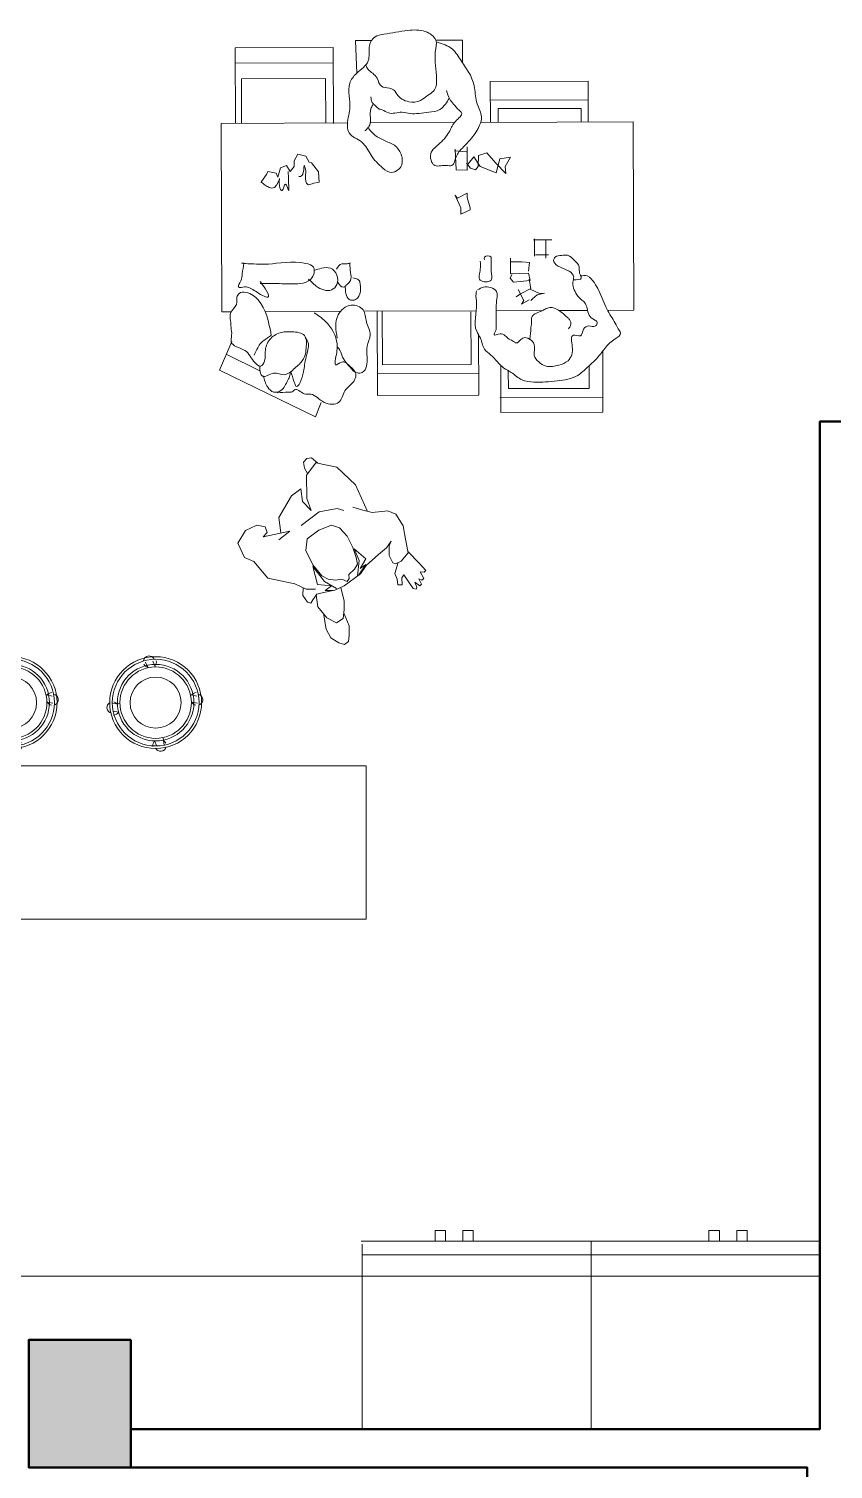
# Model space of a CAD drawing. Header units: millimetres. Extents: x 2508 to 2607, y 837 to 997.
# Drawn here: x 2551.62 to 2554.78, y 849.12 to 854.76 of the extents above; entities that cross this region are included whole.
import ezdxf

# ---------------------------------------------------------------- set-up
doc = ezdxf.new("R2010")
doc.units = ezdxf.units.MM
for name, color, linetype, lineweight in [('COLUMNAS', 255, 'Continuous', 50), ('MOBILIARIO', 181, 'Continuous', 9), ('PAREDES', 7, 'Continuous', 50), ('PERSONAS', 151, 'Continuous', 0)]:
    doc.layers.add(name, color=color, linetype=linetype, lineweight=lineweight)

# ---------------------------------------------------------------- blocks, each defined once
blk = doc.blocks.new('A$C645E06D5')
for p, q in [((-0.09, 0.11), (-0.1, 0.13)), ((0.09, 0.11), (0.11, 0.13)), ((-0.11, 0.09), (-0.12, 0.11)), ((0.12, 0.09), (0.13, 0.11)), ((-0.11, -0.09), (-0.12, -0.11)), ((-0.09, -0.11), (-0.1, -0.13)), ((0.09, -0.11), (0.11, -0.13)), ((0.12, -0.09), (0.13, -0.11))]:
    blk.add_line(p, q)
for radius in [0.18, 0.17, 0.15, 0.14, 0.1]:
    blk.add_circle((0, 0), radius)
for centre, radius, start, end in [((-0.11, 0.12), 0.0224, 63.4349, 206.5651), ((-0.11, 0.12), 0.0224, 333.4349, 26.5651), ((0.12, 0.12), 0.0224, 153.4349, 206.5651), ((0.12, 0.12), 0.0224, 333.4349, 116.5651), ((-0.11, 0.12), 0.0283, 225, 270), ((0.12, 0.12), 0.03, 270, 315), ((-0.11, -0.12), 0.0224, 153.4349, 296.5651), ((-0.11, -0.12), 0.0283, 90, 135), ((-0.11, -0.12), 0.0224, 333.4349, 26.5651), ((0.12, -0.12), 0.0224, 153.4349, 206.5651), ((0.12, -0.12), 0.0224, 243.4349, 26.5651), ((0.12, -0.12), 0.03, 45, 90)]:
    blk.add_arc(centre, radius, start, end)
blk = doc.blocks.new('dining_6')
for p, q in [((1.0852, 0.5248), (1.2538, 0.5248)), ((1.0852, 0.5248), (1.0852, 0.3808)), ((1.6642, 0.5248), (1.7651, 0.5248)), ((1.7651, 0.5248), (1.7589, 0.3166)), ((2.5327, 0.4815), (1.908, 0.4815)), ((1.908, 0.4815), (1.908, -0.0026)), ((2.5327, 0.0007), (2.5327, 0.4815)), ((1.908, 0.384), (2.5327, 0.384)), ((2.4936, 0.2833), (1.9568, 0.2833)), ((1.9568, 0.2833), (1.9568, 0)), ((2.4936, 0.2833), (2.4936, 0)), ((0.2851, 0.2612), (0.9084, 0.2612)), ((0.2851, 0.2612), (0.2851, 0)), ((0.9084, 0.2612), (0.9084, 0)), ((0.9084, 0.1412), (0.2851, 0.1412)), ((0, -1.2), (0, 0)), ((0, 0), (0.9711, 0)), ((0.8585, 0.0877), (0.3308, 0.0877)), ((0.3308, 0.0877), (0.3308, 0)), ((0.8585, 0.0877), (0.8585, 0)), ((1.1379, 0), (1.6736, 0)), ((1.8188, 0), (2.6227, 0)), ((2.6227, 0), (2.6227, -1.2)), ((1.0574, -0.3044), (1.0574, -0.1557)), ((1.137, -0.1799), (1.0608, -0.1868)), ((1.1335, -0.1695), (1.1266, -0.3009)), ((0.7804, -0.2214), (0.8151, -0.2802)), ((0.8497, -0.2318), (0.7804, -0.2214)), ((0.8116, -0.3251), (0.8739, -0.2594)), ((0.8739, -0.3217), (0.8497, -0.2318)), ((0.8739, -0.2594), (0.9328, -0.1937)), ((0.9328, -0.1937), (0.9847, -0.211)), ((1.0158, -0.2179), (0.9743, -0.2802)), ((0.9847, -0.211), (0.9881, -0.2802)), ((1.0504, -0.2629), (1.0158, -0.2179)), ((1.0366, -0.2905), (1.0608, -0.2594)), ((2.0491, -0.2531), (2.0041, -0.3118)), ((2.063, -0.2496), (2.0491, -0.2531)), ((2.0838, -0.2116), (2.063, -0.2496)), ((2.1357, -0.1977), (2.0838, -0.2116)), ((2.1599, -0.2392), (2.1357, -0.1977)), ((2.1599, -0.2773), (2.1599, -0.2392)), ((2.2084, -0.2703), (2.1841, -0.3084)), ((2.2465, -0.2842), (2.2084, -0.2703)), ((0.8151, -0.2802), (0.8116, -0.3251)), ((0.9743, -0.2802), (0.8739, -0.3217)), ((0.9881, -0.2802), (1.0054, -0.3009)), ((1.0054, -0.3009), (1.0366, -0.2905)), ((1.1266, -0.3009), (1.0574, -0.3044)), ((2.0041, -0.3118), (2.0007, -0.3775)), ((2.1841, -0.3084), (2.1599, -0.2773)), ((2.2638, -0.343), (2.2465, -0.2842)), ((2.2741, -0.3188), (2.2638, -0.343)), ((2.3261, -0.3084), (2.2741, -0.3188)), ((2.3365, -0.3257), (2.3261, -0.3084)), ((2.3676, -0.3706), (2.3365, -0.3257)), ((1.0574, -0.4496), (1.1197, -0.4807)), ((1.0574, -0.4772), (1.0574, -0.4496)), ((2.0007, -0.3775), (2.0457, -0.3844)), ((1.0401, -0.5429), (1.0574, -0.4772)), ((1.0401, -0.5568), (1.0401, -0.5429)), ((1.1301, -0.4738), (1.0989, -0.5429)), ((1.0989, -0.5429), (1.0989, -0.5844)), ((1.1197, -0.4807), (1.137, -0.4634)), ((1.0989, -0.5844), (1.0401, -0.5568)), ((0.6375, -0.7484), (0.52, -0.7484)), ((0.52, -0.7484), (0.558, -0.7484)), ((0.558, -0.7484), (0.558, -0.8661)), ((0.6306, -0.7415), (0.6306, -0.8523)), ((0.6237, -0.8454), (0.5407, -0.8454)), ((0.7107, -0.8891), (0.6622, -0.8926)), ((0.6622, -0.8926), (0.6692, -0.948)), ((0.7833, -0.8891), (0.7107, -0.8891)), ((0.7833, -0.8649), (0.7833, -0.9653)), ((0.6657, -0.9999), (0.6553, -1.0588)), ((0.6692, -0.9618), (0.6588, -1.0068)), ((0.6588, -1.0068), (0.766, -1.0172)), ((0.7833, -0.9653), (0.6692, -0.9618)), ((0.766, -1.0172), (0.7867, -0.993)), ((0.7867, -0.993), (0.7763, -0.9688)), ((0.6, -1.0899), (0.5689, -1.0899)), ((0.5689, -1.0899), (0.6138, -1.1003)), ((0.6588, -1.0622), (0.6, -1.0899)), ((0.6138, -1.1003), (0.645, -1.1245)), ((0.6553, -1.0588), (0.721, -1.0934)), ((0.7349, -1.0657), (0.7003, -1.1349)), ((0.721, -1.0934), (0.7487, -1.1107)), ((0.645, -1.1245), (0.6553, -1.1349)), ((0.7141, -1.1591), (0.6657, -1.1315)), ((0.7003, -1.1349), (0.7141, -1.1591)), ((0.1661, -1.2), (0, -1.2)), ((0.4753, -1.2), (0.2946, -1.2)), ((0.8761, -1.2), (0.5797, -1.2)), ((1.7182, -1.2), (1.0026, -1.2)), ((1.0369, -1.5414), (1.0369, -1.206)), ((1.6012, -1.1991), (1.6012, -1.5414)), ((1.6331, -1.2), (1.6331, -1.7365)), ((2.3471, -1.2), (1.8672, -1.2)), ((2.6227, -1.2), (2.5636, -1.2)), ((0.9888, -1.7365), (0.9888, -1.3512)), ((0.1985, -1.8487), (0.1985, -1.4592)), ((2.561, -1.3889), (2.64, -1.5721)), ((0.2849, -1.6964), (0.2849, -1.5579)), ((0.8485, -1.5471), (0.8485, -1.8487)), ((1.6012, -1.5414), (1.0369, -1.5414)), ((2.5965, -1.4712), (2.3775, -1.5791)), ((0.8001, -1.582), (0.8001, -1.6964)), ((1.6331, -1.5979), (0.9888, -1.5979)), ((2.64, -1.5721), (2.0284, -1.8712)), ((0.8001, -1.6964), (0.2849, -1.6964)), ((1.6331, -1.7365), (0.9888, -1.7365)), ((0.8554, -1.7552), (0.1985, -1.7552)), ((1.9933, -1.7796), (2.0284, -1.8712)), ((0.8485, -1.8487), (0.1985, -1.8487))]:
    blk.add_line(p, q)
for points, knots in [([(1.4713, -0.2214), (1.4702, -0.2429), (1.4687, -0.2745), (1.5019, -0.3046), (1.5452, -0.3261), (1.6109, -0.2776), (1.6713, -0.213), (1.716, -0.1129), (1.8074, -0.0857), (1.8271, 0.0037), (1.785, 0.1043), (1.8295, 0.231), (1.757, 0.3272), (1.6637, 0.3828), (1.6909, 0.4838), (1.6484, 0.5557), (1.5514, 0.5688), (1.4474, 0.59), (1.3293, 0.5945), (1.2372, 0.5341), (1.2727, 0.413), (1.2428, 0.3144), (1.255, 0.2011), (1.3129, 0.1749), (1.355, 0.1317), (1.4342, 0.1266), (1.4954, 0.1615), (1.5175, 0.2095), (1.5551, 0.2256), (1.6119, 0.222), (1.6229, 0.283), (1.6546, 0.3154), (1.6863, 0.3361), (1.6961, 0.3572), (1.7006, 0.367)], [0, 0, 0, 0, 1.415705, 2.077602, 3.086212, 4.551911, 7.20265, 9.617881, 11.958435, 13.025163, 15.671233, 19.506801, 21.32392, 23.906091, 26.252342, 27.809877, 29.1735, 32.86921, 35.498424, 37.560129, 39.340053, 43.460533, 45.298651, 46.441497, 47.714917, 49.504312, 51.608397, 52.283247, 53.12079, 54.370327, 55.751955, 56.746926, 57.610013, 58.364463, 58.364463, 58.364463, 58.364463]), ([(1.2459, 0.5131), (1.2114, 0.5023), (1.1442, 0.4811), (1.0942, 0.3898), (1.0359, 0.314), (1.0021, 0.2191), (1.0046, 0.1219), (0.9555, 0.0475), (0.9803, -0.0322), (1.0234, -0.0981), (1.0844, -0.1579), (1.1316, -0.2087), (1.1419, -0.2833), (1.2077, -0.2657), (1.2594, -0.2868), (1.2894, -0.243), (1.2995, -0.1817), (1.2223, -0.1307), (1.1669, -0.0616), (1.1431, 0.0075), (1.0735, 0.0528), (1.1179, 0.0856), (1.1395, 0.1146), (1.1734, 0.1536), (1.1817, 0.1858), (1.1866, 0.2051)], [0, 0, 0, 0, 2.472246, 4.812016, 7.044336, 9.322733, 11.783729, 13.854805, 15.102999, 17.414291, 19.467162, 21.077316, 22.541963, 23.478588, 25.260632, 25.728585, 27.05162, 29.173667, 31.570848, 33.207831, 34.817985, 35.347503, 36.606771, 37.542678, 38.933594, 38.933594, 38.933594, 38.933594]), ([(1.1708, 0.1537), (1.1784, 0.1418), (1.1949, 0.1159), (1.2327, 0.0714), (1.3182, 0.0679), (1.3982, 0.0495), (1.482, 0.0753), (1.548, 0.0472), (1.5904, 0.0836), (1.6245, 0.0877), (1.6399, 0.1117), (1.6668, 0.1297), (1.6682, 0.1526), (1.669, 0.1656)], [0, 0, 0, 0, 1.012276, 2.203691, 3.930645, 6.74674, 7.978644, 10.04134, 11.088268, 11.68057, 12.342468, 13.004365, 13.866907, 13.866907, 13.866907, 13.866907]), ([(1.6571, 0.1142), (1.6616, 0.1065), (1.6762, 0.0813), (1.6729, 0.0368), (1.6713, -0.0087), (1.6909, -0.0349), (1.7032, -0.0465), (1.7085, -0.0516)], [0, 0, 0, 0, 0.627705, 2.034085, 3.067393, 3.742243, 4.271762, 4.271762, 4.271762, 4.271762]), ([(1.6848, -0.0358), (1.6699, -0.0529), (1.638, -0.0892), (1.5721, -0.1185), (1.4993, -0.1474), (1.4808, -0.1949), (1.4714, -0.2188)], [0, 0, 0, 0, 1.588555, 3.389716, 5.108636, 6.852433, 6.852433, 6.852433, 6.852433]), ([(2.0457, -0.3879), (2.056, -0.391), (2.0862, -0.4001), (2.0891, -0.3362), (2.083, -0.3062), (2.0982, -0.2506), (2.0959, -0.3141), (2.1112, -0.341), (2.1251, -0.3398), (2.1288, -0.3395)], [0, 0, 0, 0, 0.66109, 1.932646, 2.997367, 3.593674, 4.670951, 5.37578, 5.62178, 5.62178, 5.62178, 5.62178]), ([(2.198, -0.3084), (2.1963, -0.3265), (2.1934, -0.3579), (2.1957, -0.39), (2.1905, -0.4561), (2.2179, -0.3486), (2.2318, -0.4546), (2.2606, -0.3942), (2.2465, -0.3219), (2.2712, -0.4198), (2.3185, -0.4112), (2.3454, -0.394), (2.3619, -0.3812), (2.3711, -0.3741)], [0, 0, 0, 0, 1.231257, 2.132175, 2.86929, 3.968378, 5.067467, 5.910934, 6.975655, 8.479601, 9.299598, 9.960506, 10.780149, 10.780149, 10.780149, 10.780149]), ([(0.9937, -1.0664), (0.9813, -1.0592), (0.9555, -1.0442), (0.911, -1.0497), (0.86, -1.0742), (0.8765, -1.1392), (0.8757, -1.2079), (0.8773, -1.2763), (0.8748, -1.3234), (0.9028, -1.3667), (0.8318, -1.3297), (0.8068, -1.3818), (0.7686, -1.3899), (0.7419, -1.4199), (0.7132, -1.3611), (0.6617, -1.3795), (0.6203, -1.4194), (0.6466, -1.4819), (0.6066, -1.5306), (0.5522, -1.5648), (0.4827, -1.5501), (0.4209, -1.5298), (0.3904, -1.4793), (0.3892, -1.4289), (0.4092, -1.337), (0.3291, -1.3766), (0.3272, -1.3168), (0.2872, -1.2895), (0.2458, -1.3128), (0.2257, -1.272), (0.2597, -1.2567), (0.2996, -1.2245), (0.2942, -1.1572), (0.343, -1.1265), (0.3694, -1.0921), (0.3871, -1.0504), (0.3871, -1.0146), (0.3714, -0.9587), (0.4425, -0.9345), (0.4908, -0.9131), (0.5171, -0.8864), (0.4971, -0.8491), (0.459, -0.8496), (0.4133, -0.8424), (0.379, -0.8799), (0.3396, -0.9158), (0.3507, -0.9589), (0.3193, -1.0059), (0.36, -1.0048), (0.3852, -1.0041)], [0, 0, 0, 0, 0.989824, 2.057698, 3.125933, 4.437927, 6.079965, 8.293956, 9.036483, 9.736985, 10.652709, 12.268558, 13.001284, 13.410968, 14.706448, 15.702856, 16.805459, 18.445452, 19.627633, 20.948646, 22.839509, 24.378634, 25.447411, 26.680129, 28.409895, 29.477769, 30.577647, 31.463875, 32.528595, 33.15297, 33.677642, 34.780105, 36.77667, 37.532149, 38.697024, 39.838971, 40.658968, 41.23878, 43.696887, 44.246431, 45.246971, 45.79691, 46.810049, 47.710966, 48.940021, 50.169487, 51.156885, 51.934709, 53.187621, 53.187621, 53.187621, 53.187621]), ([(0.9764, -0.8829), (0.975, -0.8995), (0.9717, -0.9381), (1.0027, -1.0183), (0.8869, -1.0202), (0.9116, -0.9501), (0.9057, -0.9093), (0.9091, -0.8803), (0.9008, -0.8476), (0.9546, -0.8479), (0.9501, -0.8696), (0.9487, -0.876)], [0, 0, 0, 0, 1.229995, 2.869987, 4.50802, 5.820014, 6.88601, 7.542007, 7.952005, 8.934825, 9.344823, 9.344823, 9.344823, 9.344823]), ([(1.8063, -0.8939), (1.806, -0.913), (1.8053, -0.949), (1.7937, -1.0018), (1.8227, -1.0274), (1.8544, -1.0591), (1.8737, -1.0299), (1.886, -1.0115)], [0, 0, 0, 0, 1.39474, 2.623264, 3.378743, 4.083846, 5.302199, 5.302199, 5.302199, 5.302199]), ([(1.8929, -0.9319), (1.8829, -0.9163), (1.8659, -0.8896), (1.8271, -0.9012), (1.8096, -0.8935), (1.8029, -0.8905)], [0, 0, 0, 0, 1.158957, 1.978953, 2.497503, 2.497503, 2.497503, 2.497503]), ([(2.3775, -1.0218), (2.3371, -1.0211), (2.2515, -1.0196), (2.1433, -1.0299), (2.0464, -1.0064), (2.0183, -0.9132), (2.1547, -0.8711), (2.288, -0.8983), (2.3869, -0.8993), (2.5227, -0.8903), (2.4852, -0.8904), (2.4813, -0.8905)], [0, 0, 0, 0, 2.869988, 6.067975, 7.758137, 9.60603, 10.889222, 16.547791, 18.351784, 20.490058, 20.736057, 20.736057, 20.736057, 20.736057]), ([(2.4813, -0.8905), (2.4853, -0.9141), (2.4918, -0.9534), (2.4953, -0.9996), (2.5321, -1.053), (2.4864, -1.0423), (2.4457, -1.0424), (2.409, -1.0742), (2.3032, -1.1312), (2.3476, -1.0478), (2.3676, -1.0212), (2.3775, -1.008)], [0, 0, 0, 0, 1.656401, 2.749171, 3.707939, 4.609935, 4.855934, 6.689064, 8.531498, 9.854878, 11.150358, 11.150358, 11.150358, 11.150358]), ([(0.3402, -0.9798), (0.3244, -0.9776), (0.2863, -0.9722), (0.25, -1.0235), (0.21, -1.093), (0.1791, -1.1858), (0.1252, -1.2673), (0.0995, -1.3171), (0.075, -1.3546), (0.1337, -1.3883), (0.1816, -1.4332), (0.2311, -1.5062), (0.2959, -1.5602), (0.3673, -1.6325), (0.4951, -1.6502), (0.612, -1.6585), (0.72, -1.6489), (0.7718, -1.595), (0.8495, -1.5578), (0.8903, -1.4914), (0.9641, -1.4449), (0.9677, -1.3786), (1.0312, -1.2961), (0.9879, -1.1901), (1.0081, -1.1052), (1.0019, -1.0791), (1.0006, -1.0733)], [0, 0, 0, 0, 1.064721, 2.571365, 3.893181, 6.939844, 9.400465, 10.722281, 11.088906, 12.307259, 14.165071, 16.379531, 18.292619, 20.212577, 23.431049, 26.956635, 28.78808, 30.788341, 32.038926, 34.820424, 36.154414, 37.891729, 39.102114, 43.284097, 44.762362, 45.18046, 45.18046, 45.18046, 45.18046]), ([(1.8375, -1.046), (1.8336, -1.0839), (1.8284, -1.135), (1.7579, -1.1279), (1.737, -1.0777), (1.7393, -1.0362), (1.7441, -1.001), (1.7686, -0.9906), (1.7833, -0.9882), (1.789, -0.9873)], [0, 0, 0, 0, 2.129819, 2.872346, 4.305493, 5.370214, 5.966521, 6.627429, 7.045528, 7.045528, 7.045528, 7.045528]), ([(2.0348, -0.9389), (2.019, -0.9338), (1.9859, -0.9231), (1.9259, -0.916), (1.8827, -0.9671), (1.8808, -1.028), (1.9215, -1.0707), (1.976, -1.0661), (2.0189, -1.0433), (2.0481, -1.0156), (2.0637, -1), (2.0694, -0.9942)], [0, 0, 0, 0, 1.193826, 2.50582, 3.955606, 5.347933, 6.50689, 7.654886, 8.938076, 9.924962, 10.504441, 10.504441, 10.504441, 10.504441]), ([(2.3083, -1.3503), (2.3246, -1.2667), (2.3437, -1.1686), (2.4314, -1.0861), (2.5029, -1.0606), (2.5323, -1.1134), (2.5195, -1.1636), (2.5781, -1.1991), (2.5664, -1.2565), (2.5658, -1.3031), (2.5567, -1.3469), (2.5786, -1.4178), (2.457, -1.4355), (2.4353, -1.5092), (2.3757, -1.5606), (2.3419, -1.5027), (2.3544, -1.4419), (2.3187, -1.3646), (2.2467, -1.3281), (2.1738, -1.3283), (2.0798, -1.3382), (2.0859, -1.4275), (2.0921, -1.4908), (2.1255, -1.5336), (2.1694, -1.5683), (2.2211, -1.6214), (2.2937, -1.5714), (2.3584, -1.6309), (2.3831, -1.5839), (2.3818, -1.5623), (2.381, -1.5474)], [0, 0, 0, 0, 5.675716, 6.662602, 8.819616, 9.480123, 10.547997, 12.138849, 13.285472, 14.353346, 15.502896, 16.489131, 18.92217, 21.366717, 22.322686, 23.25693, 24.984665, 26.890069, 28.761226, 30.321371, 32.292577, 34.192309, 35.525625, 36.935283, 37.8065, 39.648585, 41.306881, 43.076897, 43.554613, 44.622487, 44.622487, 44.622487, 44.622487]), ([(0.6618, -1.3814), (0.6597, -1.3571), (0.6561, -1.3155), (0.6501, -1.271), (0.653, -1.2348), (0.6211, -1.2117), (0.5875, -1.2064), (0.5619, -1.1879), (0.5258, -1.1744), (0.4714, -1.1975), (0.4366, -1.2319), (0.4033, -1.2597), (0.3963, -1.2926), (0.4107, -1.3091), (0.4163, -1.3156)], [0, 0, 0, 0, 1.729766, 2.962484, 3.208484, 4.251545, 5.210313, 5.688029, 6.465109, 7.838176, 9.527425, 9.991008, 10.907758, 11.498847, 11.498847, 11.498847, 11.498847]), ([(1.8892, -1.3716), (1.8971, -1.3196), (1.9106, -1.2314), (1.811, -1.1423), (1.7075, -1.1823), (1.7104, -1.273), (1.6619, -1.3466), (1.7073, -1.4219), (1.6949, -1.4991), (1.7012, -1.5895), (1.7738, -1.5976), (1.8095, -1.5553), (1.8393, -1.5184), (1.8636, -1.4793), (1.8687, -1.4455), (1.8855, -1.4303), (1.8892, -1.4269)], [0, 0, 0, 0, 3.525586, 5.984517, 7.933293, 9.801093, 11.848825, 13.637745, 15.275777, 17.684845, 18.427373, 19.88667, 21.230554, 21.891061, 23.138781, 23.486468, 23.486468, 23.486468, 23.486468]), ([(2.0348, -1.2091), (2.0096, -1.2257), (1.9402, -1.2712), (1.8765, -1.3927), (1.895, -1.4713), (1.9089, -1.5588), (1.8513, -1.5046), (1.8077, -1.5522), (1.7644, -1.5882), (1.7794, -1.6597), (1.8512, -1.693), (1.8649, -1.8008), (1.9856, -1.7918), (2.0372, -1.7185), (2.1091, -1.7344), (2.1506, -1.6826), (2.1743, -1.7141), (2.2152, -1.7134), (2.2479, -1.7157), (2.2702, -1.7174)], [0, 0, 0, 0, 2.163903, 5.937653, 8.244055, 9.144972, 10.135575, 11.602079, 12.945964, 13.942372, 16.1473, 18.089404, 20.303395, 22.693318, 23.680717, 25.264145, 25.495937, 26.251894, 27.893931, 27.893931, 27.893931, 27.893931]), ([(2.1871, -1.5819), (2.1794, -1.6033), (2.1689, -1.6323), (2.1436, -1.7102), (2.1022, -1.5961), (2.098, -1.5396), (2.0867, -1.4842), (2.0731, -1.4412), (2.0711, -1.3965), (2.0844, -1.3774), (2.0936, -1.3641)], [0, 0, 0, 0, 1.735691, 2.359551, 4.778727, 5.856005, 7.108916, 8.619192, 9.110602, 10.20969, 10.20969, 10.20969, 10.20969]), ([(2.419, -1.4782), (2.4113, -1.462), (2.3981, -1.4346), (2.3735, -1.3925), (2.3381, -1.3722), (2.3162, -1.3562), (2.3083, -1.3503)], [0, 0, 0, 0, 1.28227, 2.168498, 3.397964, 4.103067, 4.103067, 4.103067, 4.103067]), ([(2.3602, -1.6096), (2.3538, -1.6347), (2.3434, -1.6756), (2.298, -1.7221), (2.2328, -1.7031), (2.2124, -1.6502), (2.1894, -1.6098), (2.1878, -1.5902), (2.1871, -1.5819)], [0, 0, 0, 0, 1.840789, 3.005665, 4.099611, 5.985847, 6.792644, 7.371789, 7.371789, 7.371789, 7.371789])]:
    blk.add_open_spline(points, degree=3, knots=knots)
blk = doc.blocks.new('tgyery4')
at = {"layer": 'PERSONAS'}
for points in [[(0.1524, 0.217), (0.1751, 0.2746), (0.1772, 0.3136), (0.1596, 0.3471), (0.1441, 0.3633), (0.125, 0.3615), (0.1098, 0.342), (0.0904, 0.3103), (0.0857, 0.2775), (0.0831, 0.2569)], [(-0.2019, 0.1969), (-0.1684, 0.2273), (-0.1648, 0.2513), (-0.1556, 0.2715), (-0.1703, 0.2807), (-0.1832, 0.2568), (-0.196, 0.2494), (-0.1997, 0.3157), (-0.2089, 0.323), (-0.2144, 0.3175), (-0.2181, 0.2973), (-0.2273, 0.3193), (-0.2365, 0.3175), (-0.2383, 0.2936), (-0.2456, 0.3046), (-0.2548, 0.3028), (-0.2567, 0.2733), (-0.2695, 0.2825), (-0.2787, 0.2807), (-0.2714, 0.2421), (-0.2565, 0.1804)], [(0.0405, 0.1647), (0.0576, 0.2181), (0.0742, 0.2457), (0.0962, 0.2733), (0.1275, 0.2752), (0.1495, 0.2384), (0.1569, 0.1832), (0.1387, 0.1407)], [(-0.1617, -0.0806), (-0.1887, -0.0504), (-0.2162, -0.0229), (-0.2714, 0.0029), (-0.2916, 0.0305), (-0.2934, 0.0838), (-0.2732, 0.1335), (-0.2548, 0.185), (-0.2144, 0.1979), (-0.1905, 0.1961), (-0.1832, 0.1869), (-0.185, 0.1556), (-0.2052, 0.1225), (-0.2218, 0.1114), (-0.1923, 0.1243), (-0.1519, 0.1298), (-0.0876, 0.1427), (-0.0526, 0.1593), (0.027, 0.1661), (0.067, 0.162), (0.1091, 0.1464), (0.1348, 0.139), (0.1606, 0.1501), (0.1734, 0.1574), (0.1826, 0.1464), (0.1845, 0.1151), (0.1681, 0.0894)], [(-0.0379, 0.1593), (-0.0747, 0.1114), (-0.0821, 0.0618), (-0.1004, 0.1188), (-0.0618, 0.1409), (-0.0894, 0.139), (-0.0453, 0.1593)], [(0.0742, 0.1593), (0.0999, 0.1427), (0.0687, 0.1409), (0.1128, 0.1078), (0.0926, 0.0379), (0.0834, 0.1114), (0.0576, 0.1593)], [(0.1293, 0.1188), (0.1606, 0.1004), (0.1881, 0.0599), (0.2672, -0.0137), (0.2801, -0.0983), (0.304, -0.1314), (0.2966, -0.1921), (0.2451, -0.2197), (0.1973, -0.2142), (0.1716, -0.1921), (0.1771, -0.1682), (0.1992, -0.1627), (0.0981, -0.1277), (0.1532, -0.1204)], [(0.132, -0.1395), (0.1073, -0.1958), (0.0209, -0.2418), (-0.0251, -0.2473), (-0.0049, -0.2013), (-0.0159, -0.1535), (-0.0251, -0.2031), (-0.071, -0.2823), (-0.128, -0.3043), (-0.1887, -0.2473), (-0.2162, -0.1498), (-0.2024, -0.0367)], [(0.0485, -0.124), (-0.0398, -0.1332), (-0.1059, -0.1075), (-0.124, -0.0873)], [(-0.0784, -0.2851), (-0.0784, -0.3098), (-0.0876, -0.3319), (-0.1059, -0.3374), (-0.1225, -0.3301), (-0.1335, -0.2991)]]:
    blk.add_lwpolyline(points, dxfattribs=at)
blk.add_lwpolyline([(0.008, 0.1574), (0.0209, 0.139), (0.0448, 0.1298), (0.0668, 0.1114), (0.0815, 0.0875), (0.0889, 0.0323), (0.0834, -0.0302), (0.0558, -0.067), (-0.0012, -0.0725), (-0.0545, -0.0633), (-0.0747, -0.0376), (-0.0839, 0.0047), (-0.0802, 0.0544), (-0.071, 0.0949), (-0.0618, 0.1206), (-0.0416, 0.1317), (-0.0122, 0.1372), (-0.0049, 0.1519)], close=True, dxfattribs=at)
blk = doc.blocks.new('2QWEFR')
at = {"layer": 'MOBILIARIO'}
for p, q in [((2614.7328, 948.5339), (2613.8321, 948.5339)), ((2613.8321, 948.5339), (2613.8321, 947.7973)), ((2614.2941, 948.5339), (2614.2941, 948.5763)), ((2614.2941, 948.5763), (2614.335, 948.5763)), ((2614.335, 948.5763), (2614.335, 948.5339)), ((2614.4028, 948.5339), (2614.4028, 948.5763)), ((2614.4028, 948.5763), (2614.4437, 948.5763)), ((2614.4437, 948.5763), (2614.4437, 948.5339)), ((2614.7289, 948.4813), (2613.8321, 948.4813)), ((2614.7288, 947.7973), (2614.7288, 948.5219)), ((2613.8321, 947.7973), (2613.8321, 947.8552)), ((2613.8321, 947.7973), (2614.7288, 947.7973))]:
    blk.add_line(p, q, dxfattribs=at)

msp = doc.modelspace()

# ---------------------------------------------------------------- hatches: boundary and pattern name
at = {"layer": 'COLUMNAS'}
msp.add_hatch(color=256, dxfattribs=at).paths.add_polyline_path([(2552.0239, 849.6243), (2552.0239, 849.1243), (2551.6239, 849.1243), (2551.6239, 849.6243)])

# ---------------------------------------------------------------- linework, layer by layer
msp.add_lwpolyline([(2552.0239, 849.6243), (2552.0239, 849.1243), (2551.6239, 849.1243), (2551.6239, 849.6243), (2552.0239, 849.6243)], dxfattribs=at)
at = {"layer": 'MOBILIARIO'}
for p, q in [((2548.7739, 851.8743), (2552.9459, 851.8743)), ((2552.9459, 851.8743), (2552.9459, 851.2743)), ((2552.9459, 851.2743), (2549.3739, 851.2743)), ((2549.3739, 849.8743), (2553.7739, 849.8743)), ((2553.7739, 849.8743), (2554.7239, 849.8743))]:
    msp.add_line(p, q, dxfattribs=at)
at = {"layer": 'PAREDES'}
for points in [[(2555.7239, 853.2243), (2554.7239, 853.2243), (2554.7239, 849.2743), (2552.0239, 849.2743), (2552.0239, 849.1243)], [(2552.0239, 849.2743), (2552.0239, 849.1243), (2554.6739, 849.1243), (2554.6739, 847.5743), (2554.8239, 847.5743), (2554.8239, 849.1743), (2562.8244, 849.1743)]]:
    msp.add_lwpolyline(points, dxfattribs=at)

# ---------------------------------------------------------------- block references
at = {"layer": 'MOBILIARIO', "xscale": -0.615384615384387, "yscale": 0.615384615384387, "zscale": 0.615384615384387, "rotation": 0.1997219863815047}
msp.add_blockref('dining_6', (2553.9918, 854.3994), dxfattribs=at)
at = {"layer": 'MOBILIARIO', "color": 251, "lineweight": 18, "rotation": 211.1018751757425}
msp.add_blockref('tgyery4', (2552.7966, 852.7367), dxfattribs=at)
at = {"layer": 'MOBILIARIO', "color": 7, "xscale": -1, "rotation": 51.51789228362659}
for p in [(2551.5546, 852.1227), (2552.1209, 852.1227)]:
    msp.add_blockref('A$C645E06D5', p, dxfattribs=at)
at = {"layer": 'MOBILIARIO', "color": 3, "lineweight": 0, "xscale": -1}
msp.add_blockref('2QWEFR', (5167.6593, -98.523), dxfattribs=at)
at = {"layer": 'MOBILIARIO', "color": 3, "lineweight": 0}
msp.add_blockref('2QWEFR', (-60.0049, -98.523), dxfattribs=at)

doc.saveas('drawing.dxf')
